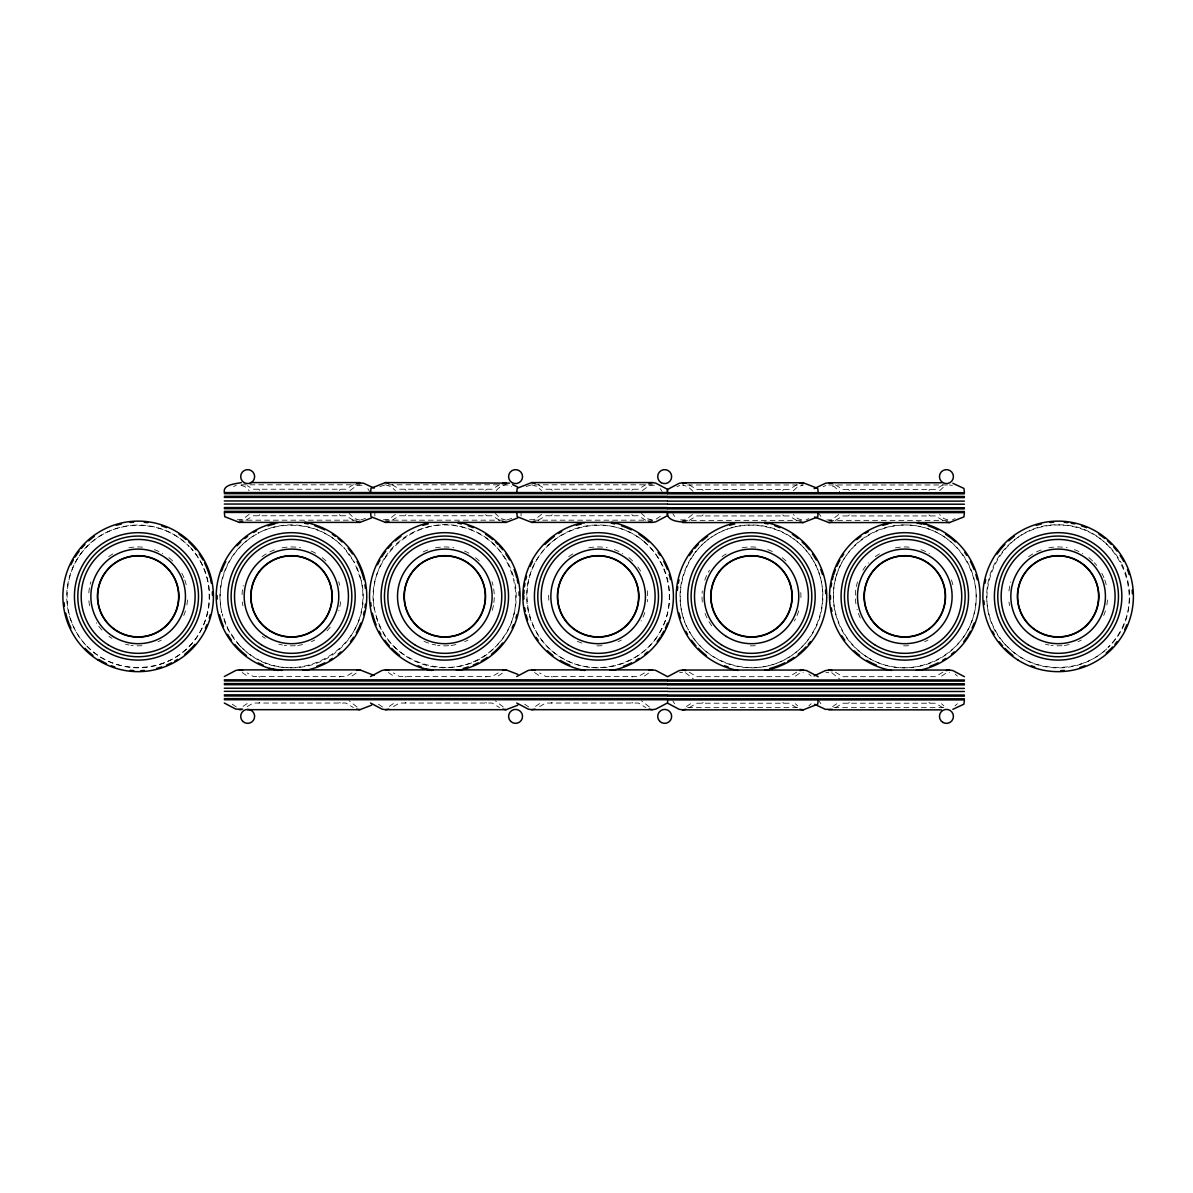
<?xml version="1.0" encoding="UTF-8"?>
<svg xmlns="http://www.w3.org/2000/svg" width="1193" height="1193" viewBox="0 0 1193 1193"><rect width="100%" height="100%" fill="white"/><g stroke="black" fill="none" stroke-linecap="round" stroke-linejoin="round"><path stroke-width="0.75" stroke-dasharray="5 3.75" d="M259.791 514.645L258.866 515.764M339.394 490.323L340.333 489.219M374.841 516.047L374.87 512.438M406.008 514.645L405.083 515.764M485.611 490.323L486.55 489.219M521.058 516.047L521.087 512.438M552.225 514.645L551.285 515.764M631.828 490.323L632.767 489.219M703.124 514.824L702.185 515.928M782.712 490.502L783.652 489.398M849.327 514.824L848.402 515.928M928.929 490.502L929.869 489.398M703.08 702.394L702.185 703.214M849.297 702.394L848.402 703.214M515.078 583.631A71.416 71.416 0 0 1 494.737 647.456C533.271 612.263 516.002 541.711 465.717 527.977C415.626 510.992 361.658 561.321 375.109 612.486M659.505 632.752C679.279 600.646 667.991 555.461 636.048 535.717C603.703 515.227 557.549 525.889 537.461 558.473C516.972 590.818 527.634 636.973 560.233 657.06C592.563 677.549 638.717 666.902 658.804 634.303M259.671 702.483L258.866 703.035M339.528 677.057L340.333 676.506M405.888 702.483L405.083 703.035M485.73 677.057L486.55 676.506M552.105 702.483L551.285 703.035M631.947 677.057L632.767 676.506M249.158 514.362L242.164 519.73L236.363 519.73M350.041 490.606L357.035 485.253L362.836 485.253M395.375 514.362L388.366 519.73L382.58 519.73M496.258 490.606C499.792 485.939 506.414 482.733 511.752 486.58M541.592 514.362L534.583 519.73L528.797 519.73M642.46 490.606L649.469 485.253L655.255 485.253M692.477 514.541L685.483 519.909L679.682 519.909M793.36 490.785L797.655 486.759L803.262 484.969L682.575 484.969L688.182 486.759L693.461 491.755M838.694 514.541L831.7 519.909L825.899 519.909M939.577 490.785L943.872 486.759M247.175 703.572L242.164 707.017M352.01 675.969L357.035 672.539M393.392 703.572L388.366 707.017M660.281 516.301L655.255 519.73L652.362 520.178L531.69 520.178M498.227 675.969L503.252 672.539M539.609 703.572L534.583 707.017M644.444 675.969L649.469 672.539M690.508 703.751L685.483 707.181M795.328 676.148L800.354 672.718L803.262 672.255M808.854 705.868L811.18 703.751M836.711 703.751L831.7 707.181M941.545 676.148L946.571 672.718L949.464 672.255M955.071 705.868L957.397 703.751M256.51 534.21C229.324 549.227 215.053 582.303 221.779 612.486A71.416 71.416 0 0 1 256.465 534.136M245.788 520.312L253.259 515.764L345.925 515.764L353.396 520.312M353.396 484.656L345.925 489.219L253.259 489.219L247.19 485.655M392.005 520.312L399.476 515.764L492.142 515.764L499.613 520.312M499.613 484.656L492.142 489.219L399.476 489.219L392.005 484.656M247.19 706.614L253.259 703.035L345.925 703.035L353.396 707.598M538.222 520.312L545.693 515.764L638.359 515.764L645.831 520.312M351.995 672.941L345.925 676.506L253.259 676.506L247.19 672.941M645.831 484.656L638.359 489.219L545.693 489.219L538.222 484.656M393.407 706.614L399.476 703.035L492.142 703.035L499.613 707.598M689.122 520.491L696.578 515.928L789.259 515.928L796.715 520.491M498.212 672.941L492.142 676.506L399.476 676.506L393.407 672.941M796.715 484.835L789.259 489.398L696.578 489.398L689.122 484.835M539.624 706.614L545.693 703.035L638.359 703.035L645.831 707.598M835.324 520.491L842.795 515.928L935.461 515.928L942.932 520.491M644.429 672.941L638.359 676.506L545.693 676.506L539.624 672.941M942.932 484.835L935.461 489.398L842.795 489.398L835.324 484.835M689.122 707.777L696.578 703.214L789.259 703.214L796.715 707.777M796.715 672.121L789.259 676.685L696.578 676.685L689.122 672.121M835.324 707.777L842.795 703.214L935.461 703.214L942.932 707.777M942.932 672.121L935.461 676.685L842.795 676.685L835.324 672.121M233.664 486.58L236.363 485.253M379.881 486.58L385.473 484.805L506.145 484.805M365.535 518.403L359.928 520.178L239.256 520.178M526.083 486.58L531.69 484.805L652.362 484.805M511.752 518.403L506.145 520.178L385.473 520.178M676.983 486.759L679.682 485.432M823.2 486.759L825.899 485.432M806.155 519.909L808.854 518.582M952.372 519.909L955.071 518.582M679.682 672.718L682.575 672.255M825.899 672.718L828.792 672.255M359.928 484.805L239.256 484.805L244.863 486.58L249.158 490.606M947.421 484.969L828.792 484.969L834.399 486.759L839.678 491.755M682.575 520.357L803.262 520.357L797.655 518.582L793.36 514.541M828.792 520.357L949.464 520.357L943.872 518.582L939.577 514.541M687.645 707.643L801.204 707.643M833.862 707.643L947.421 707.643M949.464 484.969L952.372 485.432M848.402 489.398L849.327 490.502M929.869 515.928L928.929 514.824M702.185 489.398L703.124 490.502M783.652 515.928L782.712 514.824M531.69 484.805L537.297 486.58L541.592 490.606M551.285 489.219L552.225 490.323M632.767 515.764L631.828 514.645M652.362 520.178L646.755 518.403L641.476 513.408M385.473 484.805L391.08 486.58L395.375 490.606M405.083 489.219L406.008 490.323M486.55 515.764L485.611 514.645M506.145 520.178L500.553 518.403L495.259 513.408M258.866 489.219L259.791 490.323M340.333 515.764L339.394 514.645M359.928 520.178L354.336 518.403L349.042 513.408M929.869 703.214L928.959 702.394M783.652 703.214L782.757 702.394M551.285 676.506L552.105 677.057M632.767 703.035L631.947 702.483M405.083 676.506L405.888 677.057M486.55 703.035L485.73 702.483M258.866 676.506L259.671 677.057M340.333 703.035L339.528 702.483M831.7 672.718L839.678 679.041M685.483 672.718L693.461 679.041M649.469 707.017L641.476 700.694M534.583 672.539L539.609 675.969M528.797 707.017L523.772 703.572M503.252 707.017L495.259 700.694M388.366 672.539L393.392 675.969M382.58 707.017L377.555 703.572M357.035 707.017L349.042 700.694M242.164 672.539L247.175 675.969M236.363 707.017L231.338 703.572M1007.116 646.263C1033.004 673.657 1079.576 674.448 1106.91 648.709A71.416 71.416 0 0 1 1001.837 640.358A71.416 71.416 0 0 1 1019.225 536.492A71.416 71.416 0 0 1 1121.181 562.857M689.286 631.351C707.21 664.531 751.993 677.341 785.054 659.55C818.965 641.789 832.818 596.5 814.625 562.798C796.864 528.887 751.575 515.033 717.888 533.226C683.962 550.987 670.108 596.276 688.301 629.979M342.495 546.513C320.947 524.145 285.306 518.925 257.897 533.226A71.416 71.416 0 0 1 342.555 546.454M240.464 646.263C289.094 697.726 377.883 648.947 361.181 580.29M87.134 646.263C113.037 673.657 159.608 674.448 186.943 648.709C215.098 622.776 216.753 575.444 190.462 547.602M955.071 674.045L957.397 676.148M941.545 703.751L943.872 705.868M808.854 674.045L811.18 676.148M795.328 703.751L797.655 705.868M1005.803 645.174C962.572 601.033 998.944 521.237 1060.622 524.89C1121.48 525.457 1152.975 606.163 1107.999 647.396A71.416 71.416 0 0 0 1121.957 564.349M239.152 645.174L228.31 629.979L222.375 614.067M85.836 645.174C59.546 617.333 61.201 570 89.356 544.068C116.69 518.329 163.262 519.119 189.165 546.513A71.416 71.416 0 0 0 69.686 576.04A71.416 71.416 0 0 0 153.673 666.112A71.416 71.416 0 0 0 191.521 548.929M819.099 513.721L820.873 516.465M819.099 701.007L820.873 703.751M660.281 488.683L662.07 491.441M672.882 513.721L674.656 516.465M672.882 701.007L674.656 703.751M367.847 488.683L369.636 491.441M360.584 578.709L354.649 562.798L343.793 547.602A71.416 71.416 0 0 1 354.545 562.857M361.434 581.975A71.416 71.416 0 0 1 307.54 665.977A71.416 71.416 0 0 1 222.286 614.097M356.767 567.421A71.416 71.416 0 0 1 361.076 580.32M375.213 612.456A71.416 71.416 0 0 1 384.235 558.548M385.145 557.116A71.416 71.416 0 0 1 514.407 580.32M664.098 568.986A71.416 71.416 0 0 1 633.17 658.625A71.416 71.416 0 0 1 540.489 638.553A71.416 71.416 0 0 1 549.421 544.157M551.956 541.905A71.416 71.416 0 0 1 642.908 540.742M644.22 541.831A71.416 71.416 0 0 1 663.427 567.421M805.946 550.197A71.416 71.416 0 0 1 792.241 655.017A71.416 71.416 0 0 1 689.211 631.395M688.406 629.919A71.416 71.416 0 0 1 803.694 547.676M1107.447 599.945A49.45 49.45 0 0 1 1106.358 607.282M1105.419 610.846A49.45 49.45 0 0 1 1103.495 616.05M1081.335 640.059A49.45 49.45 0 0 1 1078.025 641.655M1069.241 644.578A49.45 49.45 0 0 1 1063.783 645.517M1061.934 645.696A49.45 49.45 0 0 1 1050.884 645.309M1049.05 644.995A49.45 49.45 0 0 1 1045.426 644.19M1009.561 605.716A49.45 49.45 0 0 1 1008.995 602.047M1008.965 590.982A49.45 49.45 0 0 1 1010.829 581.93M1028.649 556.669A49.45 49.45 0 0 1 1034.913 552.732M1036.538 551.897A49.45 49.45 0 0 1 1041.683 549.749M1048.796 547.826A49.45 49.45 0 0 1 1067.198 547.781M1074.326 549.66A49.45 49.45 0 0 1 1082.752 553.507M1088.851 557.638A49.45 49.45 0 0 1 1093.012 561.336M1094.294 562.664A49.45 49.45 0 0 1 1096.695 565.452M1101.78 573.177A49.45 49.45 0 0 1 1104.107 578.202M1104.763 579.947A49.45 49.45 0 0 1 1106.314 585.271M928.005 640.059A49.45 49.45 0 0 1 924.694 641.655M908.604 645.696A49.45 49.45 0 0 1 903.071 645.816M860.302 617.974A49.45 49.45 0 0 1 857.051 609.295M855.918 603.897A49.45 49.45 0 0 1 857.499 581.93M862.852 570.179A49.45 49.45 0 0 1 868.474 562.828M875.319 556.669A49.45 49.45 0 0 1 881.582 552.732M895.466 547.826A49.45 49.45 0 0 1 910.199 547.229M920.996 549.66A49.45 49.45 0 0 1 929.422 553.507M951.432 579.947A49.45 49.45 0 0 1 952.983 585.271M798.758 610.846A49.45 49.45 0 0 1 794.344 621.016M755.273 645.696A49.45 49.45 0 0 1 749.741 645.816M711.759 625.863A49.45 49.45 0 0 1 707.807 619.599M706.972 617.974A49.45 49.45 0 0 1 704.824 612.829M702.334 602.047A49.45 49.45 0 0 1 702.304 590.982M704.75 580.186A49.45 49.45 0 0 1 709.522 570.179M722.004 556.669A49.45 49.45 0 0 1 728.252 552.732M742.135 547.826A49.45 49.45 0 0 1 756.869 547.229M767.666 549.66A49.45 49.45 0 0 1 772.81 551.777M782.205 557.638A49.45 49.45 0 0 1 786.351 561.336M800.771 592.578A49.45 49.45 0 0 1 800.891 598.111M647.262 590.729A49.45 49.45 0 0 1 647.292 601.794M644.861 612.591A49.45 49.45 0 0 1 641.014 621.016M621.359 640.059A49.45 49.45 0 0 1 618.034 641.655M601.943 645.696A49.45 49.45 0 0 1 596.411 645.816M581.93 643.116A49.45 49.45 0 0 1 576.786 640.999M548.825 600.198A49.45 49.45 0 0 1 548.72 594.666M568.673 556.669A49.45 49.45 0 0 1 574.922 552.732M588.805 547.826A49.45 49.45 0 0 1 607.207 547.781M614.335 549.66A49.45 49.45 0 0 1 622.761 553.507M628.875 557.638A49.45 49.45 0 0 1 633.021 561.336M637.852 566.914A49.45 49.45 0 0 1 641.804 573.177M493.693 588.88A49.45 49.45 0 0 1 493.723 603.628M493.425 605.462A49.45 49.45 0 0 1 492.098 610.846M468.029 640.059A49.45 49.45 0 0 1 464.703 641.655M455.935 644.578A49.45 49.45 0 0 1 450.477 645.517M448.628 645.696A49.45 49.45 0 0 1 437.563 645.309M435.728 644.995A49.45 49.45 0 0 1 432.12 644.19M428.6 643.116A49.45 49.45 0 0 1 423.455 640.999M423.232 551.897A49.45 49.45 0 0 1 428.362 549.749M435.475 547.826A49.45 49.45 0 0 1 453.892 547.781M464.465 551.017A49.45 49.45 0 0 1 469.445 553.507M475.545 557.638A49.45 49.45 0 0 1 479.69 561.336M492.023 581.707A49.45 49.45 0 0 1 492.992 585.271M340.631 601.794A49.45 49.45 0 0 1 338.767 610.846M330.222 627.115A49.45 49.45 0 0 1 326.524 631.276M314.698 640.059A49.45 49.45 0 0 1 311.373 641.655M302.604 644.578A49.45 49.45 0 0 1 297.146 645.517M295.297 645.696A49.45 49.45 0 0 1 284.232 645.309M282.398 644.995A49.45 49.45 0 0 1 278.789 644.19M265.278 638.33A49.45 49.45 0 0 1 262.221 636.257M242.91 605.716A49.45 49.45 0 0 1 242.358 602.047M242.06 594.666A49.45 49.45 0 0 1 243.238 585.495M262.013 556.669A49.45 49.45 0 0 1 268.261 552.732M269.901 551.897A49.45 49.45 0 0 1 275.031 549.749M282.144 547.826A49.45 49.45 0 0 1 300.561 547.781M311.134 551.017A49.45 49.45 0 0 1 316.115 553.507M322.214 557.638A49.45 49.45 0 0 1 326.375 561.336M338.708 581.707A49.45 49.45 0 0 1 339.662 585.271M187.48 599.945A49.45 49.45 0 0 1 186.391 607.282M185.437 610.846A49.45 49.45 0 0 1 183.528 616.05M161.368 640.059A49.45 49.45 0 0 1 158.058 641.655M141.967 645.696A49.45 49.45 0 0 1 130.902 645.309M129.068 644.995A49.45 49.45 0 0 1 125.459 644.19M111.948 638.33A49.45 49.45 0 0 1 108.891 636.257M101.987 630.113A49.45 49.45 0 0 1 96.335 622.791M89.579 605.716A49.45 49.45 0 0 1 88.849 600.198M88.819 592.832A49.45 49.45 0 0 1 90.862 581.93M108.682 556.669A49.45 49.45 0 0 1 114.931 552.732M128.829 547.826A49.45 49.45 0 0 1 143.548 547.229M154.359 549.66A49.45 49.45 0 0 1 162.785 553.507M168.884 557.638A49.45 49.45 0 0 1 173.045 561.336M181.813 573.177A49.45 49.45 0 0 1 184.14 578.202M184.781 579.947A49.45 49.45 0 0 1 186.332 585.271M836.382 575.473C824.96 612.024 847.194 653.839 883.879 664.799C920.429 676.222 962.244 653.988 973.205 617.303C984.628 580.752 962.393 538.938 925.708 527.977C889.173 516.554 847.343 538.789 836.382 575.473M493.604 648.709C456.606 685.364 386.726 665.112 375.691 614.067A71.416 71.416 0 0 0 493.514 648.619M866.953 656.955A71.416 71.416 0 0 0 976.172 598.886A71.416 71.416 0 0 0 871.263 533.331A71.416 71.416 0 0 0 866.953 656.955"/><path stroke-width="1.5" d="M224.329 676.506L235.871 670.406L239.256 669.87L359.928 669.87L374.17 675.447M370.546 676.506L382.088 670.406L385.473 669.87L506.145 669.87L517.837 674.373M516.748 676.506L528.305 670.406L531.69 669.87L652.362 669.87L655.747 670.406L667.305 676.506M667.648 676.685L679.205 670.57L682.575 670.048L803.262 670.048L806.632 670.57L818.189 676.685M667.305 703.035L655.747 709.149L652.362 709.671L531.69 709.671L528.305 709.149L516.748 703.035M814.133 488.623L825.407 483.299L828.792 482.762L941.381 482.762M814.133 675.894L825.407 670.57L828.792 670.048L949.464 670.048L952.849 670.57L964.406 676.685M952.849 709.328L963.944 704.168L964.406 699.903L667.648 699.903L667.648 703.214L679.205 709.328L682.575 709.85L803.262 709.85L817.727 704.168L818.189 699.903M371.619 517.896L359.928 522.385L239.256 522.385L224.791 516.718L224.329 512.438L667.305 512.438L667.305 515.764L655.747 521.863L652.362 522.385L531.69 522.385L517.225 516.718L516.748 512.438M517.837 517.896L506.145 522.385L385.473 522.385L371.008 516.718L370.546 512.438M371.619 705.182L359.928 709.671L247.339 709.671M517.837 705.182L506.145 709.671L385.473 709.671L382.088 709.149L370.546 703.035M356.558 483.12L363.313 483.12L374.17 488.161M509.53 483.12L385.473 482.583L371.008 488.265L370.546 492.545M239.256 522.385L242.641 521.863M502.76 483.12L506.145 482.583M241.314 482.583C235.99 483.896 222.688 484.254 224.329 492.545L667.305 492.545L667.305 489.219L655.747 483.12L652.362 482.583L531.69 482.583L517.225 488.265L516.748 492.545M385.473 522.385L388.858 521.863M648.977 483.12L652.362 482.583M818.189 492.709L817.727 488.444L803.262 482.762L682.575 482.762L679.205 483.299L667.648 489.398L667.648 492.709L964.406 492.709L963.944 488.444L952.849 483.299M531.69 522.385L535.075 521.863M799.877 483.299L803.262 482.762M814.551 517.001L828.792 522.564L949.464 522.564L963.944 516.897L964.406 512.617L667.648 512.617C666.126 521.117 680.383 522.206 685.96 522.042M682.575 522.564L803.262 522.564L817.727 516.897L818.189 512.617M828.792 522.564L832.177 522.042M356.558 670.406L359.928 669.87M224.329 703.035L235.871 709.149L242.641 709.149M502.76 670.406L506.145 669.87M385.473 709.671L388.858 709.149M648.977 670.406L652.362 669.87M531.69 709.671L535.075 709.149M799.877 670.57L803.262 670.048M682.575 709.85L685.96 709.328M946.094 670.57L949.464 670.048M814.551 704.288L825.407 709.328L832.177 709.328M278.103 522.698L274.539 523.041A75.278 75.278 0 0 0 278.163 670.481M584.764 522.698L581.2 523.041A75.278 75.278 0 0 0 584.824 670.481M891.425 522.698L887.86 523.041A75.278 75.278 0 0 0 891.484 670.481M303.082 670.242L308.405 669.735A75.278 75.278 0 0 0 304.797 522.295M456.412 670.242L461.736 669.735A75.278 75.278 0 0 0 458.112 522.295M609.742 670.242L615.066 669.735A75.278 75.278 0 0 0 611.442 522.295M764.847 670.078L768.396 669.735A75.278 75.278 0 0 0 764.773 522.295M916.388 670.242L921.727 669.735A75.278 75.278 0 0 0 918.103 522.295M250.545 482.583L359.928 482.583M224.329 493.648L667.305 493.648M667.648 493.827L964.406 493.827M224.329 496.303L667.305 496.303M667.648 496.482L964.406 496.482M224.329 497.406L667.305 497.406M667.648 497.585L964.406 497.585M224.329 500.941L667.305 500.941M667.648 501.12L964.406 501.12M224.329 504.042L667.305 504.042M667.648 504.207L964.406 504.207M224.329 507.577L667.305 507.577M667.648 507.756L964.406 507.756M224.329 508.68L667.305 508.68M667.648 508.859L964.406 508.859M224.329 511.335L667.305 511.335M667.648 511.514L964.406 511.514M224.329 679.831L667.305 679.831M667.648 679.995L964.406 679.995M224.329 680.935L667.305 680.935M667.648 681.099L964.406 681.099M224.329 683.589L667.305 683.589M667.648 683.753L964.406 683.753M224.329 684.693L667.305 684.693M667.648 684.871L964.406 684.871M224.329 688.227L667.305 688.227M667.648 688.406L964.406 688.406M224.329 691.329L667.305 691.329M667.648 691.493L964.406 691.493M224.329 694.863L667.305 694.863M667.648 695.042L964.406 695.042M224.329 695.966L667.305 695.966M667.648 696.145L964.406 696.145M224.329 698.621L667.305 698.621M667.648 698.8L964.406 698.8M224.329 699.724L667.305 699.724M239.256 709.671L241.314 709.671M828.792 709.85L941.381 709.85M828.792 482.762L832.177 483.299M946.094 522.042L949.464 522.564M682.575 482.762L685.96 483.299M799.877 522.042L803.262 522.564M531.69 482.583L535.075 483.12M648.977 521.863L652.362 522.385M385.473 482.583L388.858 483.12M502.76 521.863L506.145 522.385M356.558 521.863L359.928 522.385M828.792 670.048L832.177 670.57M682.575 670.048L685.96 670.57M799.877 709.328L803.262 709.85M531.69 669.87L535.075 670.406M648.977 709.149L652.362 709.671M385.473 669.87L388.858 670.406M502.76 709.149L506.145 709.671M239.256 669.87L242.641 670.406M356.558 709.149L359.928 709.671M916.224 522.638L926.797 524.398M422.799 668.378L433.372 670.138M269.469 668.378L281.802 670.436M512.677 484.656L517.837 487.087M210.192 614.738A74.339 74.339 0 0 1 209.237 618.123M206.851 624.774A74.339 74.339 0 0 1 205.42 628.025M194.936 644.354A74.339 74.339 0 0 1 184.855 654.226M177.623 659.386A74.339 74.339 0 0 1 174.596 661.19M171.494 662.831A74.339 74.339 0 0 1 166.662 665.038M161.666 666.902A74.339 74.339 0 0 1 156.581 668.408M144.383 670.466A74.339 74.339 0 0 1 140.849 670.675M133.81 670.6A74.339 74.339 0 0 1 130.276 670.317M114.737 666.947A74.339 74.339 0 0 1 111.411 665.754M106.52 663.666A74.339 74.339 0 0 1 98.751 659.431M92.95 655.404A74.339 74.339 0 0 1 84.986 648.351M70.939 628.144A74.339 74.339 0 0 1 65.719 613.113M64.452 606.163A74.339 74.339 0 0 1 64.079 602.629M70.879 564.751A74.339 74.339 0 0 1 73.31 560.024M75.114 556.997A74.339 74.339 0 0 1 79.126 551.196M81.363 548.422A74.339 74.339 0 0 1 84.942 544.485M88.744 540.847A74.339 74.339 0 0 1 94.262 536.388M116.317 525.323A74.339 74.339 0 0 1 121.432 523.951M130.141 522.489A74.339 74.339 0 0 1 133.691 522.191M144.249 522.295A74.339 74.339 0 0 1 147.783 522.683M161.562 525.83A74.339 74.339 0 0 1 166.528 527.679M179.025 534.3A74.339 74.339 0 0 1 186.123 539.594M188.777 541.95A74.339 74.339 0 0 1 195.98 549.675M199.186 553.94A74.339 74.339 0 0 1 202.944 559.949M204.599 563.051A74.339 74.339 0 0 1 210.162 577.964M210.579 579.664A74.339 74.339 0 0 1 211.295 583.109M212.354 591.922A74.339 74.339 0 0 1 212.488 595.471M365.401 604.255A74.339 74.339 0 0 1 364.939 607.774M364.312 611.278A74.339 74.339 0 0 1 363.522 614.738M360.838 623.119A74.339 74.339 0 0 1 356.319 632.752M353.575 637.256A74.339 74.339 0 0 1 350.503 641.58M340.885 651.945A74.339 74.339 0 0 1 338.186 654.226M332.444 658.417A74.339 74.339 0 0 1 329.447 660.296M324.824 662.831A74.339 74.339 0 0 1 316.682 666.32M263.101 665.097A74.339 74.339 0 0 1 258.24 662.89M246.28 655.404A74.339 74.339 0 0 1 234.767 644.459M231.487 640.283A74.339 74.339 0 0 1 227.565 634.348M223.523 626.534A74.339 74.339 0 0 1 219.467 614.813M217.186 599.08A74.339 74.339 0 0 1 217.141 595.546M221.495 571.313A74.339 74.339 0 0 1 225.79 561.575M237.049 545.768A74.339 74.339 0 0 1 240.777 542.025M244.774 538.55A74.339 74.339 0 0 1 247.592 536.388M253.512 532.481A74.339 74.339 0 0 1 256.584 530.751M267.963 525.874A74.339 74.339 0 0 1 274.763 523.951M304.618 523.22A74.339 74.339 0 0 1 308.107 523.936M314.877 525.83A74.339 74.339 0 0 1 324.72 529.886M332.355 534.3A74.339 74.339 0 0 1 335.248 536.298M338.081 538.461A74.339 74.339 0 0 1 342.108 541.95M348.177 548.318A74.339 74.339 0 0 1 352.517 553.94M357.11 561.485A74.339 74.339 0 0 1 363.91 579.664M364.924 584.853A74.339 74.339 0 0 1 365.386 588.373M516.852 614.738A74.339 74.339 0 0 1 515.898 618.123M513.512 624.774A74.339 74.339 0 0 1 512.08 628.025M502.73 642.982A74.339 74.339 0 0 1 491.516 654.226M487.251 657.418A74.339 74.339 0 0 1 481.241 661.19M478.154 662.831A74.339 74.339 0 0 1 473.323 665.038M468.327 666.902A74.339 74.339 0 0 1 463.242 668.408M421.397 666.947A74.339 74.339 0 0 1 418.072 665.754M399.61 655.404A74.339 74.339 0 0 1 391.647 648.351M389.261 645.786A74.339 74.339 0 0 1 384.802 640.283M380.895 634.348A74.339 74.339 0 0 1 379.165 631.291M376.153 624.908A74.339 74.339 0 0 1 372.38 613.113M371.112 606.163A74.339 74.339 0 0 1 370.725 602.629M377.54 564.751A74.339 74.339 0 0 1 379.971 560.024M381.76 556.997A74.339 74.339 0 0 1 385.786 551.196M388.023 548.422A74.339 74.339 0 0 1 391.587 544.485M395.405 540.847A74.339 74.339 0 0 1 400.923 536.388M422.978 525.323A74.339 74.339 0 0 1 428.078 523.951M457.948 523.22A74.339 74.339 0 0 1 461.437 523.936M468.208 525.83A74.339 74.339 0 0 1 473.189 527.679M485.685 534.3A74.339 74.339 0 0 1 492.769 539.594M495.438 541.95A74.339 74.339 0 0 1 497.958 544.426M499.181 545.693A74.339 74.339 0 0 1 502.641 549.675M505.847 553.94A74.339 74.339 0 0 1 509.605 559.949M514.123 569.523A74.339 74.339 0 0 1 516.823 577.964M517.24 579.664A74.339 74.339 0 0 1 517.956 583.109M519.015 591.922A74.339 74.339 0 0 1 519.134 595.471M667.498 623.119A74.339 74.339 0 0 1 665.411 628.025M663.815 631.201A74.339 74.339 0 0 1 661.176 635.78M660.236 637.256A74.339 74.339 0 0 1 657.164 641.58M647.545 651.945A74.339 74.339 0 0 1 644.846 654.226M639.105 658.417A74.339 74.339 0 0 1 636.108 660.296M631.485 662.831A74.339 74.339 0 0 1 623.342 666.32M569.762 665.097A74.339 74.339 0 0 1 560.248 660.34M552.941 655.404A74.339 74.339 0 0 1 547.512 650.826M538.132 640.283A74.339 74.339 0 0 1 536.104 637.36M527.619 619.913A74.339 74.339 0 0 1 526.113 614.813M525.323 611.398A74.339 74.339 0 0 1 524.696 607.923M523.846 599.08A74.339 74.339 0 0 1 523.802 595.546M523.846 593.801A74.339 74.339 0 0 1 524.055 590.281M524.428 586.762A74.339 74.339 0 0 1 524.965 583.243M525.681 579.768A74.339 74.339 0 0 1 526.56 576.338M530.124 566.377A74.339 74.339 0 0 1 532.451 561.575M544.918 544.485A74.339 74.339 0 0 1 554.253 536.388M558.667 533.39A74.339 74.339 0 0 1 561.694 531.586M576.308 525.323A74.339 74.339 0 0 1 581.409 523.951M611.278 523.22A74.339 74.339 0 0 1 614.768 523.936M621.538 525.83A74.339 74.339 0 0 1 631.365 529.886M639.001 534.3A74.339 74.339 0 0 1 648.768 541.95M658.133 552.493A74.339 74.339 0 0 1 660.161 555.416M663.77 561.485A74.339 74.339 0 0 1 667.454 569.523M669.198 574.564A74.339 74.339 0 0 1 670.57 579.664M810.494 641.58A74.339 74.339 0 0 1 808.257 644.354M805.901 647.009A74.339 74.339 0 0 1 798.177 654.226M793.912 657.418A74.339 74.339 0 0 1 787.902 661.19M784.8 662.831A74.339 74.339 0 0 1 769.888 668.408M728.058 666.947A74.339 74.339 0 0 1 724.733 665.754M706.271 655.404A74.339 74.339 0 0 1 698.308 648.351M695.922 645.786A74.339 74.339 0 0 1 691.463 640.283M687.556 634.348A74.339 74.339 0 0 1 685.826 631.291M680.398 618.213A74.339 74.339 0 0 1 679.026 613.113M677.385 590.281A74.339 74.339 0 0 1 677.758 586.762M678.295 583.243A74.339 74.339 0 0 1 679.011 579.768M689.375 555.52A74.339 74.339 0 0 1 692.447 551.196M694.669 548.422A74.339 74.339 0 0 1 698.248 544.485M702.066 540.847A74.339 74.339 0 0 1 707.583 536.388M729.639 525.323A74.339 74.339 0 0 1 734.739 523.951M764.609 523.22A74.339 74.339 0 0 1 768.098 523.936M774.868 525.83A74.339 74.339 0 0 1 779.849 527.679M792.331 534.3A74.339 74.339 0 0 1 798.057 538.461M802.099 541.95A74.339 74.339 0 0 1 804.619 544.426M805.827 545.693A74.339 74.339 0 0 1 809.301 549.675M812.493 553.94A74.339 74.339 0 0 1 816.266 559.949M820.784 569.523A74.339 74.339 0 0 1 822.529 574.564M825.541 590.147A74.339 74.339 0 0 1 825.75 593.696M974.159 623.119A74.339 74.339 0 0 1 972.071 628.025M970.476 631.201A74.339 74.339 0 0 1 967.836 635.78M966.897 637.256A74.339 74.339 0 0 1 963.81 641.58M954.191 651.945A74.339 74.339 0 0 1 951.507 654.226M945.766 658.417A74.339 74.339 0 0 1 942.753 660.296M938.13 662.831A74.339 74.339 0 0 1 929.988 666.32M876.408 665.097A74.339 74.339 0 0 1 866.893 660.34M859.601 655.404A74.339 74.339 0 0 1 854.173 650.826M844.793 640.283A74.339 74.339 0 0 1 841.811 635.869M831.983 611.398A74.339 74.339 0 0 1 831.357 607.923M830.507 599.08A74.339 74.339 0 0 1 830.462 595.546M831.089 586.762A74.339 74.339 0 0 1 831.625 583.243M832.341 579.768A74.339 74.339 0 0 1 833.206 576.338M833.698 574.653A74.339 74.339 0 0 1 835.428 569.658M836.785 566.377A74.339 74.339 0 0 1 839.961 560.024M841.751 556.997A74.339 74.339 0 0 1 843.69 554.059M856.723 539.683A74.339 74.339 0 0 1 860.899 536.388M865.313 533.39A74.339 74.339 0 0 1 868.355 531.586M882.969 525.323A74.339 74.339 0 0 1 888.069 523.951M917.939 523.22A74.339 74.339 0 0 1 921.428 523.936M928.199 525.83A74.339 74.339 0 0 1 938.026 529.886M945.661 534.3A74.339 74.339 0 0 1 955.429 541.95M964.794 552.493A74.339 74.339 0 0 1 966.822 555.416M970.431 561.485A74.339 74.339 0 0 1 974.114 569.523M975.859 574.564A74.339 74.339 0 0 1 977.231 579.664M1126.833 624.774A74.339 74.339 0 0 1 1124.626 629.621M1117.14 641.58A74.339 74.339 0 0 1 1114.918 644.354M1112.562 647.009A74.339 74.339 0 0 1 1106.194 653.093M1084.989 665.709A74.339 74.339 0 0 1 1079.948 667.454M1064.365 670.466A74.339 74.339 0 0 1 1060.816 670.675M1034.719 666.947A74.339 74.339 0 0 1 1031.393 665.754M1012.932 655.404A74.339 74.339 0 0 1 1004.968 648.351M1002.567 645.786A74.339 74.339 0 0 1 999.197 641.7M994.216 634.348A74.339 74.339 0 0 1 992.487 631.291M984.225 604.404A74.339 74.339 0 0 1 983.912 600.854M984.956 583.243A74.339 74.339 0 0 1 985.672 579.768M997.02 554.059A74.339 74.339 0 0 1 1004.909 544.485M1008.726 540.847A74.339 74.339 0 0 1 1014.229 536.388M1036.299 525.323A74.339 74.339 0 0 1 1041.4 523.951M1050.108 522.489A74.339 74.339 0 0 1 1053.658 522.191M1064.231 522.295A74.339 74.339 0 0 1 1067.75 522.683M1071.269 523.22A74.339 74.339 0 0 1 1074.744 523.936M1081.529 525.83A74.339 74.339 0 0 1 1086.51 527.679M1098.992 534.3A74.339 74.339 0 0 1 1104.718 538.461M1107.432 540.757A74.339 74.339 0 0 1 1111.28 544.426M1113.665 546.99A74.339 74.339 0 0 1 1117.051 551.077M1120.152 555.416A74.339 74.339 0 0 1 1123.761 561.485M1127.445 569.523A74.339 74.339 0 0 1 1129.189 574.564M1132.202 590.147A74.339 74.339 0 0 1 1132.411 593.696M738.154 670.481A75.278 75.278 0 0 1 734.53 523.041M431.493 670.481A75.278 75.278 0 0 1 427.869 523.041M512.08 482.658A6.979 6.979 0 0 0 522.549 476.618A6.979 6.979 0 0 0 512.08 470.564A6.979 6.979 0 0 0 512.08 482.658M661.19 482.658A6.979 6.979 0 0 0 671.659 476.618A6.979 6.979 0 0 0 661.19 470.564A6.979 6.979 0 0 0 661.19 482.658M510.634 721.318A6.979 6.979 0 0 0 522.31 718.186A6.979 6.979 0 0 0 513.765 709.641A6.979 6.979 0 0 0 510.634 721.318M659.744 721.318A6.979 6.979 0 0 0 671.42 718.186A6.979 6.979 0 0 0 662.876 709.641A6.979 6.979 0 0 0 659.744 721.318M942.947 722.436A6.979 6.979 0 0 0 953.431 716.382A6.979 6.979 0 0 0 942.947 710.342A6.979 6.979 0 0 0 942.947 722.436M942.947 482.658A6.979 6.979 0 0 0 953.431 476.618A6.979 6.979 0 0 0 942.947 470.564A6.979 6.979 0 0 0 942.947 482.658M242.731 721.318A6.979 6.979 0 0 0 254.407 718.186A6.979 6.979 0 0 0 245.862 709.641A6.979 6.979 0 0 0 242.731 721.318M244.177 482.658A6.979 6.979 0 0 0 254.646 476.618A6.979 6.979 0 0 0 244.177 470.564A6.979 6.979 0 0 0 244.177 482.658M1018.24 660.221A75.278 75.278 0 0 0 1133.35 599.02A75.278 75.278 0 0 0 1022.789 529.931A75.278 75.278 0 0 0 1018.24 660.221M1033.063 636.495A47.302 47.302 0 0 0 1105.389 598.036A47.302 47.302 0 0 0 1035.912 554.626A47.302 47.302 0 0 0 1033.063 636.495M1024.355 650.424A63.721 63.721 0 0 0 1121.808 598.618A63.721 63.721 0 0 0 1028.202 540.131A63.721 63.721 0 0 0 1024.355 650.424M1036.538 630.933A40.741 40.741 0 0 0 1098.828 597.812A40.741 40.741 0 0 0 1038.999 560.427A40.741 40.741 0 0 0 1036.538 630.933M1036.672 630.724A40.487 40.487 0 0 0 1098.589 597.797A40.487 40.487 0 0 0 1039.118 560.635A40.487 40.487 0 0 0 1036.672 630.724M1027.948 644.682A56.951 56.951 0 0 0 1115.037 598.379A56.951 56.951 0 0 0 1031.378 546.096A56.951 56.951 0 0 0 1027.948 644.682M1026.144 647.56A60.336 60.336 0 0 0 1118.423 598.498A60.336 60.336 0 0 0 1029.798 543.113A60.336 60.336 0 0 0 1026.144 647.56M879.733 636.495A47.302 47.302 0 0 0 952.074 598.036A47.302 47.302 0 0 0 882.581 554.626A47.302 47.302 0 0 0 879.733 636.495M871.024 650.424A63.721 63.721 0 0 0 968.477 598.618A63.721 63.721 0 0 0 874.887 540.131A63.721 63.721 0 0 0 871.024 650.424M883.208 630.933A40.741 40.741 0 0 0 945.497 597.812A40.741 40.741 0 0 0 885.668 560.427A40.741 40.741 0 0 0 883.208 630.933M883.342 630.724A40.487 40.487 0 0 0 945.259 597.797A40.487 40.487 0 0 0 885.788 560.635A40.487 40.487 0 0 0 883.342 630.724M874.618 644.682A56.951 56.951 0 0 0 961.707 598.379A56.951 56.951 0 0 0 878.063 546.096A56.951 56.951 0 0 0 874.618 644.682M872.814 647.56A60.336 60.336 0 0 0 965.092 598.498A60.336 60.336 0 0 0 876.467 543.113A60.336 60.336 0 0 0 872.814 647.56M726.403 636.495A47.302 47.302 0 0 0 798.743 598.036A47.302 47.302 0 0 0 729.266 554.626A47.302 47.302 0 0 0 726.403 636.495M717.694 650.424A63.721 63.721 0 0 0 815.147 598.618A63.721 63.721 0 0 0 721.556 540.131A63.721 63.721 0 0 0 717.694 650.424M729.877 630.933A40.741 40.741 0 0 0 792.182 597.812A40.741 40.741 0 0 0 732.338 560.427A40.741 40.741 0 0 0 729.877 630.933M730.012 630.724A40.487 40.487 0 0 0 791.928 597.797A40.487 40.487 0 0 0 732.457 560.635A40.487 40.487 0 0 0 730.012 630.724M721.288 644.682A56.951 56.951 0 0 0 808.392 598.379A56.951 56.951 0 0 0 724.733 546.096A56.951 56.951 0 0 0 721.288 644.682M719.498 647.56A60.336 60.336 0 0 0 811.762 598.498A60.336 60.336 0 0 0 723.137 543.113A60.336 60.336 0 0 0 719.498 647.56M573.072 636.495A47.302 47.302 0 0 0 645.413 598.036A47.302 47.302 0 0 0 575.936 554.626A47.302 47.302 0 0 0 573.072 636.495M564.364 650.424A63.721 63.721 0 0 0 661.817 598.618A63.721 63.721 0 0 0 568.226 540.131A63.721 63.721 0 0 0 564.364 650.424M576.547 630.933A40.741 40.741 0 0 0 638.851 597.812A40.741 40.741 0 0 0 579.008 560.427A40.741 40.741 0 0 0 576.547 630.933M576.681 630.724A40.487 40.487 0 0 0 638.598 597.797A40.487 40.487 0 0 0 579.127 560.635A40.487 40.487 0 0 0 576.681 630.724M567.957 644.682A56.951 56.951 0 0 0 655.061 598.379A56.951 56.951 0 0 0 571.402 546.096A56.951 56.951 0 0 0 567.957 644.682M566.168 647.56A60.336 60.336 0 0 0 658.432 598.498A60.336 60.336 0 0 0 569.807 543.113A60.336 60.336 0 0 0 566.168 647.56M419.742 636.495A47.302 47.302 0 0 0 492.083 598.036A47.302 47.302 0 0 0 422.605 554.626A47.302 47.302 0 0 0 419.742 636.495M411.048 650.424A63.721 63.721 0 0 0 508.486 598.618A63.721 63.721 0 0 0 414.896 540.131A63.721 63.721 0 0 0 411.048 650.424M423.217 630.933A40.741 40.741 0 0 0 485.521 597.812A40.741 40.741 0 0 0 425.677 560.427A40.741 40.741 0 0 0 423.217 630.933M423.351 630.724A40.487 40.487 0 0 0 485.283 597.797A40.487 40.487 0 0 0 425.797 560.635A40.487 40.487 0 0 0 423.351 630.724M414.627 644.682A56.951 56.951 0 0 0 501.731 598.379A56.951 56.951 0 0 0 418.072 546.096A56.951 56.951 0 0 0 414.627 644.682M412.838 647.56A60.336 60.336 0 0 0 505.101 598.498A60.336 60.336 0 0 0 416.476 543.113A60.336 60.336 0 0 0 412.838 647.56M266.412 636.495A47.302 47.302 0 0 0 338.752 598.036A47.302 47.302 0 0 0 269.275 554.626A47.302 47.302 0 0 0 266.412 636.495M257.718 650.424A63.721 63.721 0 0 0 355.156 598.618A63.721 63.721 0 0 0 261.565 540.131A63.721 63.721 0 0 0 257.718 650.424M269.886 630.933A40.741 40.741 0 0 0 332.191 597.812A40.741 40.741 0 0 0 272.362 560.427A40.741 40.741 0 0 0 269.886 630.933M270.021 630.724A40.487 40.487 0 0 0 331.952 597.797A40.487 40.487 0 0 0 272.466 560.635A40.487 40.487 0 0 0 270.021 630.724M261.297 644.682A56.951 56.951 0 0 0 348.401 598.379A56.951 56.951 0 0 0 264.742 546.096A56.951 56.951 0 0 0 261.297 644.682M259.507 647.56A60.336 60.336 0 0 0 351.786 598.498A60.336 60.336 0 0 0 263.146 543.113A60.336 60.336 0 0 0 259.507 647.56M98.258 660.221A75.278 75.278 0 0 0 213.383 599.02A75.278 75.278 0 0 0 102.807 529.931A75.278 75.278 0 0 0 98.258 660.221M113.081 636.495A47.302 47.302 0 0 0 185.422 598.036A47.302 47.302 0 0 0 115.945 554.626A47.302 47.302 0 0 0 113.081 636.495M104.388 650.424A63.721 63.721 0 0 0 201.826 598.618A63.721 63.721 0 0 0 108.235 540.131A63.721 63.721 0 0 0 104.388 650.424M116.571 630.933A40.741 40.741 0 0 0 178.861 597.812A40.741 40.741 0 0 0 119.032 560.427A40.741 40.741 0 0 0 116.571 630.933M116.69 630.724A40.487 40.487 0 0 0 178.622 597.797A40.487 40.487 0 0 0 119.136 560.635A40.487 40.487 0 0 0 116.69 630.724M107.967 644.682A56.951 56.951 0 0 0 195.07 598.379A56.951 56.951 0 0 0 111.411 546.096A56.951 56.951 0 0 0 107.967 644.682M106.177 647.56A60.336 60.336 0 0 0 198.456 598.498A60.336 60.336 0 0 0 109.831 543.113A60.336 60.336 0 0 0 106.177 647.56"/></g></svg>
